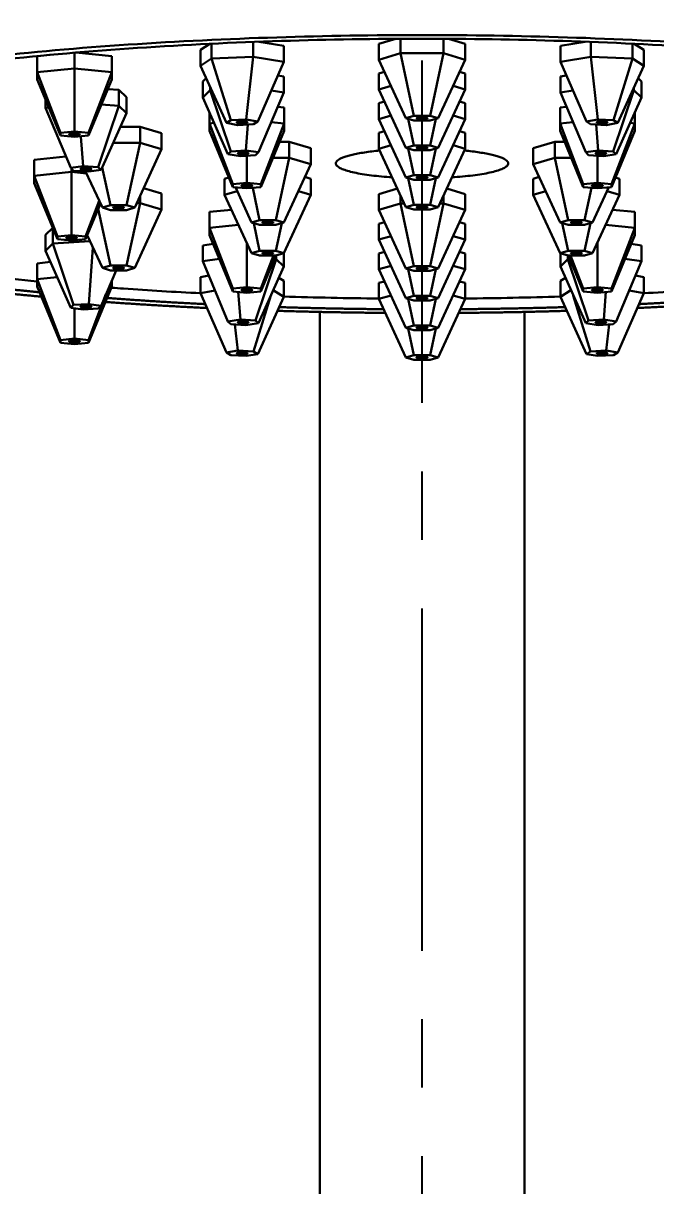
# Model space of a CAD drawing. Header units: millimetres. Extents: x 577 to 7172, y 252 to 2707.
# Drawn here: x 1004.6 to 1063.3, y 1550 to 1657.9 of the extents above; entities that cross this region are included whole.
import ezdxf

# ---------------------------------------------------------------- set-up
doc = ezdxf.new("R2010")
doc.units = ezdxf.units.MM
doc.header["$MEASUREMENT"] = 0
doc.linetypes.add('CENTER', pattern=[50.8, 31.75, -6.35, 6.35, -6.35])
doc.layers.add('외형선(ISO)', color=7, linetype='Continuous', lineweight=30)
doc.layers.add('치수(ISO)', color=7, linetype='Continuous', lineweight=25)
doc.layers.add('중심선(ISO)', color=1, linetype='CENTER', lineweight=25, true_color=0xff0000)
doc.styles.add('굴림', font='')
doc.styles.get('굴림').set_extended_font_data('援대┝')
doc.dimstyles.new('기본값 (ISO)', dxfattribs={"dimscale": 10, "dimtxt": 3, "dimasz": 2.5, "dimexe": 3.175, "dimexo": 0, "dimgap": 0.762, "dimtad": 1, "dimtoh": 1, "dimdec": 0, "dimzin": 1, "dimdsep": 46, "dimtxsty": '굴림', "dimcen": 0.5, "dimazin": 0, "dimtfac": 1, "dimtdec": 4, "dimtix": 1, "dimtmove": 1, "dimatfit": 3, "dimfxl": 1, "dimtolj": 1, "dimtzin": 1, "dimarcsym": 0})

# ---------------------------------------------------------------- blocks, each defined once
blk = doc.blocks.new('*D26')
at = {"layer": 'Defpoints', "color": 0}
for p in [(733.39, 1788.11), (1041.61, 1788.11), (944.61, 503.67)]:
    blk.add_point(p, dxfattribs=at)
at = {"layer": '치수(ISO)', "color": 0, "lineweight": -2}
for p, q in [((1041.61, 1788.11), (701.64, 1788.11)), ((733.39, 528.67), (733.39, 1763.11)), ((944.61, 503.67), (701.64, 503.67))]:
    blk.add_line(p, q, dxfattribs=at)
at = {"layer": '치수(ISO)', "color": 0}
for points in [[(737.56, 1763.11), (729.23, 1763.11), (733.39, 1788.11)], [(729.23, 528.67), (737.56, 528.67), (733.39, 503.67)]]:
    blk.add_solid(points, dxfattribs=at)
at = {"layer": '치수(ISO)', "color": 0, "insert": (710.77, 1145.89), "char_height": 30, "attachment_point": 5, "rotation": 90, "style": '굴림'}
blk.add_mtext('\\A1;1284', dxfattribs=at)

msp = doc.modelspace()

# ---------------------------------------------------------------- linework, layer by layer
at = {"layer": '외형선(ISO)'}
for p, q in [((1039.17, 1656.41), (1037.61, 1655.95)), ((1039.61, 1656.41), (1039.61, 1655.07)), ((1043.61, 1656.41), (1043.61, 1655.07)), ((1045.61, 1655.95), (1044.06, 1656.41)), ((1009.35, 1655.12), (1009.35, 1653.67)), ((1012.81, 1654.81), (1009.48, 1655.14)), ((1021.92, 1655.95), (1021.05, 1655.39)), ((1021.05, 1655.39), (1021.05, 1653.91)), ((1022.08, 1655.96), (1022.08, 1654.58)), ((1025.95, 1656.12), (1025.95, 1654.76)), ((1028.77, 1655.75), (1026.47, 1656.14)), ((1028.77, 1655.75), (1028.77, 1654.27)), ((1037.61, 1655.95), (1037.61, 1654.47)), ((1045.61, 1655.95), (1045.61, 1654.47)), ((1056.76, 1656.14), (1054.45, 1655.75)), ((1054.45, 1655.75), (1054.45, 1654.27)), ((1057.28, 1656.12), (1057.28, 1654.76)), ((1061.15, 1655.96), (1061.15, 1654.58)), ((1062.18, 1655.39), (1061.31, 1655.95)), ((1062.18, 1655.39), (1062.18, 1653.91)), ((1007.11, 1654.93), (1005.88, 1654.81)), ((1005.88, 1654.81), (1005.88, 1653.33)), ((1012.81, 1654.81), (1012.81, 1653.33)), ((1022.08, 1654.58), (1021.05, 1653.91)), ((1025.95, 1654.76), (1022.08, 1654.58)), ((1022.08, 1654.58), (1023.85, 1648.86)), ((1025.95, 1654.76), (1025.3, 1648.92)), ((1028.77, 1654.27), (1025.95, 1654.76)), ((1028.77, 1654.27), (1026.36, 1648.74)), ((1039.61, 1655.07), (1037.61, 1654.47)), ((1037.61, 1654.47), (1040.11, 1649.05)), ((1039.61, 1655.07), (1040.86, 1649.27)), ((1043.61, 1655.07), (1039.61, 1655.07)), ((1043.61, 1655.07), (1042.36, 1649.27)), ((1045.61, 1654.47), (1043.11, 1649.05)), ((1045.61, 1654.47), (1043.61, 1655.07)), ((1057.28, 1654.76), (1054.45, 1654.27)), ((1054.45, 1654.27), (1056.87, 1648.74)), ((1057.28, 1654.76), (1057.93, 1648.92)), ((1061.15, 1654.58), (1057.28, 1654.76)), ((1061.15, 1654.58), (1059.38, 1648.86)), ((1062.18, 1653.91), (1061.15, 1654.58)), ((1009.35, 1653.67), (1005.88, 1653.33)), ((1005.88, 1653.33), (1008.05, 1647.69)), ((1005.88, 1653.33), (1005.88, 1652.64)), ((1009.35, 1653.67), (1009.35, 1647.82)), ((1012.81, 1653.33), (1009.35, 1653.67)), ((1012.81, 1653.33), (1010.65, 1647.69)), ((1012.81, 1652.64), (1012.81, 1653.33)), ((1021.05, 1653.91), (1023.46, 1648.61)), ((1028.77, 1652.93), (1028.22, 1653.01)), ((1028.77, 1652.93), (1028.77, 1651.45)), ((1038.13, 1653.35), (1037.61, 1653.2)), ((1037.61, 1653.2), (1037.61, 1651.72)), ((1045.61, 1653.2), (1045.1, 1653.35)), ((1045.61, 1653.2), (1045.61, 1651.72)), ((1055, 1653.01), (1054.46, 1652.93)), ((1054.46, 1652.93), (1054.46, 1651.45)), ((1062.18, 1653.91), (1059.77, 1648.61)), ((1005.88, 1652.64), (1008.05, 1647.44)), ((1010.65, 1647.44), (1012.81, 1652.64)), ((1021.57, 1652.77), (1021.26, 1652.46)), ((1021.26, 1652.46), (1021.26, 1650.98)), ((1021.95, 1651.93), (1021.95, 1651.66)), ((1038.73, 1652.05), (1037.61, 1651.72)), ((1045.61, 1651.72), (1044.5, 1652.05)), ((1061.28, 1651.93), (1061.28, 1651.66)), ((1061.97, 1652.46), (1061.66, 1652.77)), ((1061.97, 1652.46), (1061.97, 1650.98)), ((1006.66, 1650.78), (1006.66, 1650)), ((1013.48, 1651.69), (1012.44, 1651.75)), ((1013.48, 1651.69), (1013.48, 1650.21)), ((1014.17, 1651.01), (1013.48, 1651.69)), ((1014.17, 1651.01), (1014.17, 1649.53)), ((1021.95, 1651.66), (1021.26, 1650.98)), ((1021.26, 1650.98), (1023.6, 1645.71)), ((1022.07, 1651.67), (1021.95, 1651.66)), ((1021.95, 1651.66), (1023.86, 1645.96)), ((1028.77, 1651.45), (1026.42, 1645.89)), ((1028.77, 1651.45), (1027.62, 1651.62)), ((1037.61, 1651.72), (1040.11, 1646.3)), ((1045.61, 1651.72), (1043.11, 1646.3)), ((1055.61, 1651.62), (1054.46, 1651.45)), ((1054.46, 1651.45), (1056.8, 1645.89)), ((1061.28, 1651.66), (1059.36, 1645.96)), ((1061.97, 1650.98), (1059.62, 1645.71)), ((1061.28, 1651.66), (1061.16, 1651.67)), ((1061.97, 1650.98), (1061.28, 1651.66)), ((1006.96, 1650.05), (1006.66, 1650)), ((1006.66, 1650), (1009.01, 1644.44)), ((1013.48, 1650.21), (1011.56, 1644.52)), ((1013.48, 1650.21), (1011.84, 1650.31)), ((1014.17, 1649.53), (1013.48, 1650.21)), ((1028.2, 1650.1), (1028.81, 1650.04)), ((1028.81, 1650.04), (1028.81, 1648.56)), ((1037.61, 1650.45), (1038.13, 1650.6)), ((1037.61, 1650.45), (1037.61, 1648.97)), ((1045.1, 1650.6), (1045.61, 1650.45)), ((1045.61, 1650.45), (1045.61, 1648.97)), ((1054.42, 1650.04), (1055.03, 1650.1)), ((1054.42, 1650.04), (1054.42, 1648.56)), ((1011.83, 1644.26), (1014.17, 1649.53)), ((1021.88, 1649.58), (1021.88, 1648.56)), ((1021.88, 1648.56), (1022.31, 1648.61)), ((1023.46, 1648.61), (1023.85, 1648.86)), ((1024.52, 1648.42), (1023.46, 1648.61)), ((1023.85, 1648.86), (1025.3, 1648.92)), ((1025.3, 1648.92), (1026.36, 1648.74)), ((1026.36, 1648.74), (1025.97, 1648.49)), ((1027.6, 1648.68), (1028.81, 1648.56)), ((1037.61, 1648.97), (1038.73, 1649.3)), ((1037.61, 1648.97), (1040.11, 1643.55)), ((1040.11, 1649.05), (1040.86, 1649.27)), ((1040.86, 1648.83), (1040.11, 1649.05)), ((1040.33, 1648.99), (1040.86, 1646.53)), ((1040.86, 1649.27), (1042.36, 1649.27)), ((1042.36, 1648.83), (1040.86, 1648.83)), ((1042.36, 1649.27), (1043.11, 1649.05)), ((1043.11, 1649.05), (1042.36, 1648.83)), ((1042.9, 1648.99), (1042.36, 1646.53)), ((1045.61, 1648.97), (1043.11, 1643.55)), ((1044.5, 1649.3), (1045.61, 1648.97)), ((1054.42, 1648.56), (1055.62, 1648.68)), ((1056.87, 1648.74), (1057.93, 1648.92)), ((1057.26, 1648.49), (1056.87, 1648.74)), ((1057.93, 1648.92), (1059.38, 1648.86)), ((1059.77, 1648.61), (1058.71, 1648.42)), ((1059.38, 1648.86), (1059.77, 1648.61)), ((1060.92, 1648.61), (1061.35, 1648.56)), ((1061.35, 1649.58), (1061.35, 1648.56)), ((1008.05, 1647.69), (1009.35, 1647.82)), ((1008.05, 1647.44), (1008.05, 1647.69)), ((1009.35, 1647.82), (1010.65, 1647.69)), ((1010.65, 1647.69), (1010.65, 1647.44)), ((1013.6, 1648.25), (1015.44, 1648.25)), ((1015.44, 1648.25), (1015.44, 1646.77)), ((1015.44, 1648.25), (1017.44, 1647.65)), ((1017.44, 1647.65), (1017.44, 1646.17)), ((1021.88, 1648.56), (1024.05, 1642.93)), ((1021.88, 1647.88), (1021.88, 1648.56)), ((1021.88, 1647.88), (1024.05, 1642.67)), ((1025.97, 1648.49), (1024.52, 1648.42)), ((1025.45, 1648.47), (1025.27, 1646.05)), ((1028.81, 1648.56), (1026.65, 1642.93)), ((1028.81, 1647.88), (1026.65, 1642.67)), ((1028.81, 1648.56), (1028.81, 1647.88)), ((1037.61, 1647.7), (1038.13, 1647.85)), ((1037.61, 1647.7), (1037.61, 1646.22)), ((1045.1, 1647.85), (1045.61, 1647.7)), ((1045.61, 1647.7), (1045.61, 1646.22)), ((1054.42, 1648.56), (1056.58, 1642.93)), ((1054.42, 1647.88), (1054.42, 1648.56)), ((1054.42, 1647.88), (1056.58, 1642.67)), ((1058.71, 1648.42), (1057.26, 1648.49)), ((1057.77, 1648.47), (1057.95, 1646.05)), ((1059.18, 1642.93), (1061.35, 1648.56)), ((1061.35, 1647.88), (1059.18, 1642.67)), ((1061.35, 1648.56), (1061.35, 1647.88)), ((1009.35, 1647.31), (1008.05, 1647.44)), ((1010.65, 1647.44), (1009.35, 1647.31)), ((1009.95, 1647.37), (1010.16, 1644.6)), ((1012.94, 1646.77), (1015.44, 1646.77)), ((1015.44, 1646.77), (1014.19, 1640.98)), ((1015.44, 1646.77), (1017.44, 1646.17)), ((1028.39, 1646.87), (1029.29, 1646.87)), ((1029.29, 1646.87), (1029.29, 1645.39)), ((1029.29, 1646.87), (1031.29, 1646.28)), ((1037.61, 1646.22), (1038.73, 1646.55)), ((1040.11, 1646.3), (1040.86, 1646.53)), ((1040.86, 1646.53), (1042.36, 1646.53)), ((1042.36, 1646.53), (1043.11, 1646.3)), ((1044.5, 1646.55), (1045.61, 1646.22)), ((1051.93, 1646.28), (1053.93, 1646.87)), ((1053.93, 1646.87), (1053.93, 1645.39)), ((1053.93, 1646.87), (1054.84, 1646.87)), ((1005.61, 1645.2), (1008.56, 1645.49)), ((1017.44, 1646.17), (1014.94, 1640.76)), ((1023.6, 1645.71), (1023.86, 1645.96)), ((1024.75, 1645.54), (1023.6, 1645.71)), ((1023.86, 1645.96), (1025.27, 1646.05)), ((1026.16, 1645.63), (1024.75, 1645.54)), ((1025.27, 1646.05), (1026.42, 1645.89)), ((1025.35, 1643.06), (1025.35, 1645.58)), ((1026.42, 1645.89), (1026.16, 1645.63)), ((1027.78, 1645.39), (1029.29, 1645.39)), ((1029.29, 1645.39), (1028.04, 1639.6)), ((1029.29, 1645.39), (1031.29, 1644.8)), ((1031.29, 1646.28), (1031.29, 1644.8)), ((1037.61, 1646.22), (1040.11, 1640.8)), ((1040.86, 1646.08), (1040.11, 1646.3)), ((1040.33, 1646.24), (1040.86, 1643.78)), ((1042.36, 1646.08), (1040.86, 1646.08)), ((1043.11, 1646.3), (1042.36, 1646.08)), ((1042.36, 1643.78), (1042.9, 1646.24)), ((1045.61, 1646.22), (1043.11, 1640.8)), ((1051.93, 1646.28), (1051.93, 1644.8)), ((1051.93, 1644.8), (1053.93, 1645.39)), ((1053.93, 1645.39), (1055.18, 1639.6)), ((1053.93, 1645.39), (1055.45, 1645.39)), ((1056.8, 1645.89), (1057.95, 1646.05)), ((1057.07, 1645.63), (1056.8, 1645.89)), ((1058.47, 1645.54), (1057.07, 1645.63)), ((1057.88, 1645.58), (1057.88, 1643.06)), ((1057.95, 1646.05), (1059.36, 1645.96)), ((1059.62, 1645.71), (1058.47, 1645.54)), ((1059.36, 1645.96), (1059.62, 1645.71)), ((1005.61, 1645.2), (1005.61, 1643.72)), ((1009.01, 1644.44), (1010.16, 1644.6)), ((1009.27, 1644.18), (1009.01, 1644.44)), ((1009.08, 1644.37), (1009.08, 1644.07)), ((1010.16, 1644.6), (1011.56, 1644.52)), ((1011.56, 1644.52), (1011.83, 1644.26)), ((1012.69, 1640.98), (1011.93, 1644.49)), ((1031.29, 1644.8), (1028.79, 1639.38)), ((1051.93, 1644.8), (1054.43, 1639.38)), ((1005.61, 1643.72), (1009.08, 1644.07)), ((1007.78, 1638.09), (1005.61, 1643.72)), ((1005.61, 1643.03), (1005.61, 1643.72)), ((1009.08, 1644.07), (1009.08, 1638.22)), ((1009.08, 1644.07), (1010.47, 1643.93)), ((1010.68, 1644.1), (1009.27, 1644.18)), ((1010.39, 1644.11), (1011.94, 1640.76)), ((1011.83, 1644.26), (1010.68, 1644.1)), ((1023.29, 1643.44), (1023.68, 1643.55)), ((1023.29, 1643.44), (1023.29, 1641.96)), ((1030.74, 1643.6), (1031.29, 1643.44)), ((1031.29, 1643.44), (1031.29, 1641.96)), ((1040.86, 1643.78), (1040.11, 1643.55)), ((1040.11, 1643.55), (1040.86, 1643.33)), ((1040.33, 1643.49), (1040.86, 1641.03)), ((1042.36, 1643.78), (1040.86, 1643.78)), ((1040.86, 1643.33), (1042.36, 1643.33)), ((1043.11, 1643.55), (1042.36, 1643.78)), ((1042.36, 1643.33), (1043.11, 1643.55)), ((1042.36, 1641.03), (1042.9, 1643.49)), ((1051.93, 1643.44), (1052.49, 1643.6)), ((1051.93, 1643.44), (1051.93, 1641.96)), ((1059.55, 1643.55), (1059.93, 1643.44)), ((1059.93, 1643.44), (1059.93, 1641.96)), ((1005.61, 1643.03), (1007.78, 1637.83)), ((1015.77, 1642.56), (1017.44, 1642.06)), ((1023.29, 1641.96), (1024.45, 1642.3)), ((1025.35, 1643.06), (1024.05, 1642.93)), ((1024.05, 1642.93), (1024.05, 1642.67)), ((1024.05, 1642.67), (1025.35, 1642.55)), ((1024.29, 1642.65), (1025.79, 1639.38)), ((1026.65, 1642.93), (1025.35, 1643.06)), ((1025.35, 1642.55), (1026.65, 1642.67)), ((1026.54, 1639.6), (1025.9, 1642.6)), ((1026.65, 1642.67), (1026.65, 1642.93)), ((1030.14, 1642.3), (1031.29, 1641.96)), ((1037.61, 1642.01), (1039.32, 1642.52)), ((1043.91, 1642.52), (1045.61, 1642.01)), ((1051.93, 1641.96), (1053.09, 1642.3)), ((1057.88, 1643.06), (1056.58, 1642.93)), ((1056.58, 1642.93), (1056.58, 1642.67)), ((1056.58, 1642.67), (1057.88, 1642.55)), ((1057.33, 1642.6), (1056.68, 1639.6)), ((1057.43, 1639.38), (1058.94, 1642.65)), ((1059.18, 1642.93), (1057.88, 1643.06)), ((1057.88, 1642.55), (1059.18, 1642.67)), ((1058.78, 1642.3), (1059.93, 1641.96)), ((1059.18, 1642.67), (1059.18, 1642.93)), ((1011.65, 1641.39), (1010.38, 1638.09)), ((1011.76, 1641.15), (1010.38, 1637.83)), ((1015.44, 1641.18), (1014.19, 1635.39)), ((1015.13, 1641.18), (1015.44, 1641.18)), ((1015.44, 1641.84), (1015.44, 1641.18)), ((1015.44, 1641.18), (1017.44, 1640.58)), ((1017.44, 1642.06), (1017.44, 1640.58)), ((1025.79, 1636.54), (1023.29, 1641.96)), ((1031.29, 1641.96), (1028.79, 1636.54)), ((1037.61, 1642.01), (1037.61, 1640.54)), ((1037.61, 1640.54), (1039.61, 1641.13)), ((1039.61, 1641.89), (1039.61, 1641.13)), ((1039.61, 1641.13), (1040.86, 1635.34)), ((1039.61, 1641.13), (1039.96, 1641.13)), ((1043.61, 1641.13), (1042.36, 1635.34)), ((1043.27, 1641.13), (1043.61, 1641.13)), ((1043.61, 1641.89), (1043.61, 1641.13)), ((1043.61, 1641.13), (1045.61, 1640.54)), ((1045.61, 1642.01), (1045.61, 1640.54)), ((1051.93, 1641.96), (1054.43, 1636.54)), ((1059.93, 1641.96), (1057.43, 1636.54)), ((1011.55, 1640.65), (1012.69, 1635.39)), ((1012.69, 1640.98), (1011.94, 1640.76)), ((1011.94, 1640.76), (1012.69, 1640.53)), ((1014.19, 1640.98), (1012.69, 1640.98)), ((1012.69, 1640.53), (1014.19, 1640.53)), ((1014.94, 1640.76), (1014.19, 1640.98)), ((1014.19, 1640.53), (1014.94, 1640.76)), ((1017.44, 1640.58), (1014.94, 1635.16)), ((1021.88, 1640.36), (1023.94, 1640.56)), ((1021.88, 1640.36), (1021.88, 1638.88)), ((1037.61, 1640.54), (1040.11, 1635.12)), ((1040.86, 1641.03), (1040.11, 1640.8)), ((1040.11, 1640.8), (1040.86, 1640.58)), ((1042.36, 1641.03), (1040.86, 1641.03)), ((1040.86, 1640.58), (1042.36, 1640.58)), ((1043.11, 1640.8), (1042.36, 1641.03)), ((1042.36, 1640.58), (1043.11, 1640.8)), ((1045.61, 1640.54), (1043.11, 1635.12)), ((1059.29, 1640.56), (1061.35, 1640.36)), ((1061.35, 1640.36), (1061.35, 1638.88)), ((1021.88, 1638.88), (1024.59, 1639.15)), ((1026.54, 1639.6), (1025.79, 1639.38)), ((1025.79, 1639.38), (1026.54, 1639.16)), ((1025.99, 1639.32), (1026.54, 1636.76)), ((1028.04, 1639.6), (1026.54, 1639.6)), ((1026.54, 1639.16), (1028.04, 1639.16)), ((1028.79, 1639.38), (1028.04, 1639.6)), ((1028.04, 1639.16), (1028.79, 1639.38)), ((1028.6, 1639.32), (1028.04, 1636.76)), ((1037.61, 1639.26), (1038.13, 1639.42)), ((1037.61, 1639.26), (1037.61, 1637.79)), ((1045.1, 1639.42), (1045.61, 1639.26)), ((1045.61, 1639.26), (1045.61, 1637.79)), ((1055.18, 1639.6), (1054.43, 1639.38)), ((1054.43, 1639.38), (1055.18, 1639.16)), ((1054.63, 1639.32), (1055.18, 1636.76)), ((1056.68, 1639.6), (1055.18, 1639.6)), ((1055.18, 1639.16), (1056.68, 1639.16)), ((1057.43, 1639.38), (1056.68, 1639.6)), ((1056.68, 1639.16), (1057.43, 1639.38)), ((1057.24, 1639.32), (1056.68, 1636.76)), ((1058.64, 1639.15), (1061.35, 1638.88)), ((1007.34, 1638.89), (1006.66, 1638.23)), ((1006.66, 1638.23), (1006.66, 1636.75)), ((1007.35, 1638.86), (1007.35, 1637.43)), ((1009.08, 1638.22), (1007.78, 1638.09)), ((1007.78, 1638.09), (1007.78, 1637.83)), ((1007.78, 1637.83), (1009.08, 1637.7)), ((1010.38, 1638.09), (1009.08, 1638.22)), ((1009.08, 1637.7), (1010.38, 1637.83)), ((1010.38, 1637.83), (1010.38, 1638.09)), ((1011.94, 1635.16), (1010.53, 1638.21)), ((1021.88, 1638.88), (1024.05, 1633.25)), ((1021.88, 1638.19), (1021.88, 1638.88)), ((1024.05, 1632.99), (1021.88, 1638.19)), ((1037.61, 1637.79), (1038.73, 1638.12)), ((1044.5, 1638.12), (1045.61, 1637.79)), ((1061.35, 1638.88), (1059.18, 1633.25)), ((1061.35, 1638.19), (1059.18, 1632.99)), ((1061.35, 1638.88), (1061.35, 1638.19)), ((1007.35, 1637.43), (1006.66, 1636.75)), ((1006.66, 1636.75), (1009.01, 1631.48)), ((1010.79, 1637.65), (1007.35, 1637.43)), ((1007.35, 1637.43), (1009.27, 1631.74)), ((1010.68, 1631.82), (1011.07, 1637.05)), ((1022.22, 1637.39), (1021.26, 1637.25)), ((1021.26, 1637.25), (1021.26, 1635.78)), ((1025.35, 1637.51), (1025.35, 1633.38)), ((1026.54, 1636.76), (1025.79, 1636.54)), ((1028.04, 1636.76), (1026.54, 1636.76)), ((1028.79, 1636.54), (1028.04, 1636.76)), ((1037.61, 1637.79), (1040.11, 1632.37)), ((1045.61, 1637.79), (1043.11, 1632.37)), ((1055.18, 1636.76), (1054.43, 1636.54)), ((1056.68, 1636.76), (1055.18, 1636.76)), ((1057.43, 1636.54), (1056.68, 1636.76)), ((1057.88, 1637.51), (1057.88, 1633.38)), ((1061.97, 1637.25), (1061.01, 1637.39)), ((1061.97, 1637.25), (1061.97, 1635.78)), ((1007.12, 1635.72), (1005.88, 1635.59)), ((1022.8, 1636), (1021.26, 1635.78)), ((1021.26, 1635.78), (1023.6, 1630.21)), ((1025.79, 1636.54), (1026.54, 1636.32)), ((1028.08, 1635.98), (1026.16, 1630.29)), ((1026.54, 1636.32), (1028.04, 1636.32)), ((1028.03, 1636.32), (1026.65, 1632.99)), ((1027.82, 1636.32), (1026.65, 1633.25)), ((1028.08, 1635.98), (1027.9, 1635.99)), ((1028.04, 1636.32), (1028.79, 1636.54)), ((1028.08, 1636.33), (1028.08, 1635.98)), ((1028.77, 1635.31), (1028.08, 1635.98)), ((1028.77, 1636.53), (1028.77, 1635.31)), ((1038.13, 1636.67), (1037.61, 1636.51)), ((1037.61, 1636.51), (1037.61, 1635.04)), ((1045.61, 1636.51), (1045.1, 1636.67)), ((1045.61, 1636.51), (1045.61, 1635.04)), ((1054.43, 1636.54), (1055.18, 1636.32)), ((1054.46, 1636.53), (1054.46, 1635.31)), ((1055.15, 1635.98), (1054.46, 1635.31)), ((1055.15, 1636.33), (1055.15, 1635.98)), ((1055.33, 1635.99), (1055.15, 1635.98)), ((1057.07, 1630.29), (1055.15, 1635.98)), ((1055.18, 1636.32), (1056.68, 1636.32)), ((1055.2, 1636.32), (1056.58, 1632.99)), ((1055.4, 1636.32), (1056.58, 1633.25)), ((1056.68, 1636.32), (1057.43, 1636.54)), ((1061.97, 1635.78), (1059.62, 1630.21)), ((1061.97, 1635.78), (1060.43, 1636)), ((1005.88, 1635.59), (1005.88, 1634.12)), ((1013.21, 1634.94), (1011.83, 1631.66)), ((1012.69, 1635.39), (1011.94, 1635.16)), ((1011.94, 1635.16), (1012.69, 1634.94)), ((1014.19, 1635.39), (1012.69, 1635.39)), ((1012.69, 1634.94), (1014.19, 1634.94)), ((1014.94, 1635.16), (1014.19, 1635.39)), ((1014.19, 1634.94), (1014.94, 1635.16)), ((1028.77, 1635.31), (1026.42, 1630.03)), ((1038.73, 1635.37), (1037.61, 1635.04)), ((1037.61, 1635.04), (1040.11, 1629.62)), ((1040.86, 1635.34), (1040.11, 1635.12)), ((1040.11, 1635.12), (1040.86, 1634.9)), ((1040.33, 1635.05), (1040.86, 1632.59)), ((1042.36, 1635.34), (1040.86, 1635.34)), ((1040.86, 1634.9), (1042.36, 1634.9)), ((1043.11, 1635.12), (1042.36, 1635.34)), ((1042.36, 1634.9), (1043.11, 1635.12)), ((1042.9, 1635.05), (1042.36, 1632.59)), ((1045.61, 1635.04), (1043.11, 1629.62)), ((1045.61, 1635.04), (1044.5, 1635.37)), ((1054.46, 1635.31), (1056.8, 1630.03)), ((1007.75, 1634.3), (1005.88, 1634.12)), ((1005.88, 1634.12), (1008.05, 1628.48)), ((1005.88, 1634.12), (1005.88, 1633.43)), ((1012.81, 1633.43), (1012.81, 1633.99)), ((1021.81, 1634.45), (1021.05, 1634.32)), ((1021.05, 1634.32), (1021.05, 1632.84)), ((1028.77, 1633.97), (1028.31, 1634.26)), ((1028.77, 1633.97), (1028.77, 1632.49)), ((1038.13, 1633.92), (1037.61, 1633.77)), ((1037.61, 1633.77), (1037.61, 1632.29)), ((1045.61, 1633.77), (1045.1, 1633.92)), ((1045.61, 1633.77), (1045.61, 1632.29)), ((1054.92, 1634.26), (1054.45, 1633.97)), ((1054.45, 1633.97), (1054.45, 1632.49)), ((1062.18, 1634.32), (1061.41, 1634.45)), ((1062.18, 1634.32), (1062.18, 1632.84)), ((1005.88, 1633.43), (1008.05, 1628.23)), ((1012.81, 1633.43), (1010.65, 1628.23)), ((1012.27, 1632.72), (1010.65, 1628.48)), ((1022.4, 1633.08), (1021.05, 1632.84)), ((1021.05, 1632.84), (1023.46, 1627.31)), ((1025.35, 1633.38), (1024.05, 1633.25)), ((1024.05, 1633.25), (1024.05, 1632.99)), ((1024.05, 1632.99), (1025.35, 1632.86)), ((1024.75, 1630.38), (1024.56, 1632.94)), ((1026.65, 1633.25), (1025.35, 1633.38)), ((1025.35, 1632.86), (1026.65, 1632.99)), ((1027.57, 1632.61), (1025.97, 1627.43)), ((1028.77, 1632.49), (1026.36, 1627.18)), ((1026.65, 1632.99), (1026.65, 1633.25)), ((1028.77, 1632.49), (1027.8, 1633.11)), ((1038.73, 1632.62), (1037.61, 1632.29)), ((1040.86, 1632.59), (1040.11, 1632.37)), ((1042.36, 1632.59), (1040.86, 1632.59)), ((1043.11, 1632.37), (1042.36, 1632.59)), ((1045.61, 1632.29), (1044.5, 1632.62)), ((1055.43, 1633.11), (1054.45, 1632.49)), ((1054.45, 1632.49), (1056.87, 1627.18)), ((1057.26, 1627.43), (1055.65, 1632.61)), ((1057.88, 1633.38), (1056.58, 1633.25)), ((1056.58, 1633.25), (1056.58, 1632.99)), ((1056.58, 1632.99), (1057.88, 1632.86)), ((1059.18, 1633.25), (1057.88, 1633.38)), ((1057.88, 1632.86), (1059.18, 1632.99)), ((1058.67, 1632.94), (1058.47, 1630.38)), ((1059.18, 1632.99), (1059.18, 1633.25)), ((1062.18, 1632.84), (1059.77, 1627.31)), ((1062.18, 1632.84), (1060.83, 1633.08)), ((1009.01, 1631.48), (1009.27, 1631.74)), ((1010.16, 1631.32), (1009.01, 1631.48)), ((1009.27, 1631.74), (1010.68, 1631.82)), ((1009.35, 1628.61), (1009.35, 1631.43)), ((1011.56, 1631.4), (1010.16, 1631.32)), ((1010.68, 1631.82), (1011.83, 1631.66)), ((1011.83, 1631.66), (1011.56, 1631.4)), ((1037.61, 1632.29), (1040.11, 1626.87)), ((1040.11, 1632.37), (1040.86, 1632.15)), ((1040.86, 1629.84), (1040.33, 1632.3)), ((1040.86, 1632.15), (1042.36, 1632.15)), ((1042.36, 1632.15), (1043.11, 1632.37)), ((1042.9, 1632.3), (1042.36, 1629.84)), ((1045.61, 1632.29), (1043.11, 1626.87)), ((1023.6, 1630.21), (1024.75, 1630.38)), ((1024.75, 1630.38), (1026.16, 1630.29)), ((1026.16, 1630.29), (1026.42, 1630.03)), ((1032.11, 1372.61), (1032.11, 1631.09)), ((1051.11, 1423.33), (1051.11, 1631.09)), ((1056.8, 1630.03), (1057.07, 1630.29)), ((1057.07, 1630.29), (1058.47, 1630.38)), ((1058.47, 1630.38), (1059.62, 1630.21)), ((1023.86, 1629.96), (1023.6, 1630.21)), ((1025.27, 1629.87), (1023.86, 1629.96)), ((1024.52, 1627.5), (1024.25, 1629.93)), ((1026.42, 1630.03), (1025.27, 1629.87)), ((1040.11, 1629.62), (1040.86, 1629.84)), ((1040.86, 1629.4), (1040.11, 1629.62)), ((1040.86, 1627.09), (1040.33, 1629.55)), ((1040.86, 1629.84), (1042.36, 1629.84)), ((1042.36, 1629.4), (1040.86, 1629.4)), ((1042.36, 1629.84), (1043.11, 1629.62)), ((1043.11, 1629.62), (1042.36, 1629.4)), ((1042.9, 1629.55), (1042.36, 1627.09)), ((1057.95, 1629.87), (1056.8, 1630.03)), ((1059.36, 1629.96), (1057.95, 1629.87)), ((1058.98, 1629.93), (1058.71, 1627.5)), ((1059.62, 1630.21), (1059.36, 1629.96)), ((1008.05, 1628.48), (1009.35, 1628.61)), ((1008.05, 1628.23), (1008.05, 1628.48)), ((1009.35, 1628.1), (1008.05, 1628.23)), ((1009.35, 1628.61), (1010.65, 1628.48)), ((1010.65, 1628.23), (1009.35, 1628.1)), ((1010.65, 1628.48), (1010.65, 1628.23)), ((1023.46, 1627.31), (1024.52, 1627.5)), ((1023.85, 1627.07), (1023.46, 1627.31)), ((1025.3, 1627), (1023.85, 1627.07)), ((1024.52, 1627.5), (1025.97, 1627.43)), ((1026.36, 1627.18), (1025.3, 1627)), ((1025.97, 1627.43), (1026.36, 1627.18)), ((1040.11, 1626.87), (1040.86, 1627.09)), ((1040.86, 1627.09), (1042.36, 1627.09)), ((1042.36, 1627.09), (1043.11, 1626.87)), ((1056.87, 1627.18), (1057.26, 1627.43)), ((1057.93, 1627), (1056.87, 1627.18)), ((1057.26, 1627.43), (1058.71, 1627.5)), ((1059.38, 1627.07), (1057.93, 1627)), ((1058.71, 1627.5), (1059.77, 1627.31)), ((1059.77, 1627.31), (1059.38, 1627.07)), ((1040.86, 1626.65), (1040.11, 1626.87)), ((1042.36, 1626.65), (1040.86, 1626.65)), ((1043.11, 1626.87), (1042.36, 1626.65))]:
    msp.add_line(p, q, dxfattribs=at)
for points, weights, knots in [([(1106.37, 1637.37), (1116.61, 1640.38), (1116.61, 1643.87), (1116.61, 1656.76), (1041.61, 1656.76), (966.61, 1656.76), (966.61, 1643.87), (966.61, 1640.38), (976.86, 1637.37)], [0.867744777004, 0.899141551585, 1, 0.707106781187, 1, 0.707106781187, 1, 0.899141551585, 0.867744777004], [5.742278, 5.742278, 5.742278, 6.283185, 6.283185, 7.853982, 7.853982, 9.424778, 9.424778, 9.965685, 9.965685, 9.965685]), ([(1107.75, 1638.56), (1114.61, 1641.09), (1114.61, 1643.87), (1114.61, 1656.42), (1041.61, 1656.42), (968.61, 1656.42), (968.61, 1643.87), (968.61, 1641.09), (975.48, 1638.56)], [0.879980880868, 0.915764453483, 1, 0.707106781187, 1, 0.707106781187, 1, 0.915764453483, 0.879980880868], [5.831427, 5.831427, 5.831427, 6.283185, 6.283185, 7.853982, 7.853982, 9.424778, 9.424778, 9.876536, 9.876536, 9.876536]), ([(1025.41, 1648.67), (1025.41, 1648.76), (1024.91, 1648.76), (1024.41, 1648.76), (1024.41, 1648.67), (1024.41, 1648.59), (1024.91, 1648.59), (1025.41, 1648.59), (1025.41, 1648.67)], [1, 0.707106781187, 1, 0.707106781187, 1, 0.707106781187, 1, 0.707106781187, 1], [0, 0, 0, 1.570796, 1.570796, 3.141593, 3.141593, 4.712389, 4.712389, 6.283185, 6.283185, 6.283185]), ([(1042.11, 1649.05), (1042.11, 1649.14), (1041.61, 1649.14), (1041.11, 1649.14), (1041.11, 1649.05), (1041.11, 1648.97), (1041.61, 1648.97), (1042.11, 1648.97), (1042.11, 1649.05)], [1, 0.707106781187, 1, 0.707106781187, 1, 0.707106781187, 1, 0.707106781187, 1], [0, 0, 0, 1.570796, 1.570796, 3.141593, 3.141593, 4.712389, 4.712389, 6.283185, 6.283185, 6.283185]), ([(1058.82, 1648.67), (1058.82, 1648.76), (1058.32, 1648.76), (1057.82, 1648.76), (1057.82, 1648.67), (1057.82, 1648.59), (1058.32, 1648.59), (1058.82, 1648.59), (1058.82, 1648.67)], [1, 0.707106781187, 1, 0.707106781187, 1, 0.707106781187, 1, 0.707106781187, 1], [0, 0, 0, 1.570796, 1.570796, 3.141593, 3.141593, 4.712389, 4.712389, 6.283185, 6.283185, 6.283185]), ([(1009.85, 1647.57), (1009.85, 1647.65), (1009.35, 1647.65), (1008.85, 1647.65), (1008.85, 1647.57), (1008.85, 1647.48), (1009.35, 1647.48), (1009.85, 1647.48), (1009.85, 1647.57)], [1, 0.707106781187, 1, 0.707106781187, 1, 0.707106781187, 1, 0.707106781187, 1], [0, 0, 0, 1.570796, 1.570796, 3.141593, 3.141593, 4.712389, 4.712389, 6.283185, 6.283185, 6.283185]), ([(1025.51, 1645.8), (1025.51, 1645.88), (1025.01, 1645.88), (1024.51, 1645.88), (1024.51, 1645.8), (1024.51, 1645.71), (1025.01, 1645.71), (1025.51, 1645.71), (1025.51, 1645.8)], [1, 0.707106781187, 1, 0.707106781187, 1, 0.707106781187, 1, 0.707106781187, 1], [0, 0, 0, 1.570796, 1.570796, 3.141593, 3.141593, 4.712389, 4.712389, 6.283185, 6.283185, 6.283185]), ([(1037.69, 1646.05), (1033.61, 1645.66), (1033.61, 1644.86), (1033.61, 1643.9), (1038.84, 1643.57)], [0.869635076776, 0.805023931344, 1, 0.776145371241, 0.894469335895], [5.237522, 5.237522, 5.237522, 6.283185, 6.283185, 7.483725, 7.483725, 7.483725]), ([(1037.69, 1646.05), (1033.61, 1645.66), (1033.61, 1644.86), (1033.61, 1643.9), (1038.84, 1643.57)], [0.869635076776, 0.805023931344, 1, 0.776145371241, 0.894469335895], [5.237522, 5.237522, 5.237522, 6.283185, 6.283185, 7.483725, 7.483725, 7.483725]), ([(1042.11, 1646.3), (1042.11, 1646.39), (1041.61, 1646.39), (1041.11, 1646.39), (1041.11, 1646.3), (1041.11, 1646.22), (1041.61, 1646.22), (1042.11, 1646.22), (1042.11, 1646.3)], [1, 0.707106781187, 1, 0.707106781187, 1, 0.707106781187, 1, 0.707106781187, 1], [0, 0, 0, 1.570796, 1.570796, 3.141593, 3.141593, 4.712389, 4.712389, 6.283185, 6.283185, 6.283185]), ([(1044.39, 1643.57), (1049.61, 1643.9), (1049.61, 1644.86), (1049.61, 1645.66), (1045.54, 1646.05)], [0.894469335895, 0.776145371241, 1, 0.805023931344, 0.869635076776], [5.082645, 5.082645, 5.082645, 6.283185, 6.283185, 7.328849, 7.328849, 7.328849]), ([(1044.39, 1643.57), (1049.61, 1643.9), (1049.61, 1644.86), (1049.61, 1645.66), (1045.54, 1646.05)], [0.894469335895, 0.776145371241, 1, 0.805023931344, 0.869635076776], [5.082645, 5.082645, 5.082645, 6.283185, 6.283185, 7.328849, 7.328849, 7.328849]), ([(1058.71, 1645.8), (1058.71, 1645.88), (1058.21, 1645.88), (1057.71, 1645.88), (1057.71, 1645.8), (1057.71, 1645.71), (1058.21, 1645.71), (1058.71, 1645.71), (1058.71, 1645.8)], [1, 0.707106781187, 1, 0.707106781187, 1, 0.707106781187, 1, 0.707106781187, 1], [0, 0, 0, 1.570796, 1.570796, 3.141593, 3.141593, 4.712389, 4.712389, 6.283185, 6.283185, 6.283185]), ([(1010.92, 1644.35), (1010.92, 1644.44), (1010.42, 1644.44), (1009.92, 1644.44), (1009.92, 1644.35), (1009.92, 1644.26), (1010.42, 1644.26), (1010.92, 1644.26), (1010.92, 1644.35)], [1, 0.707106781187, 1, 0.707106781187, 1, 0.707106781187, 1, 0.707106781187, 1], [0, 0, 0, 1.570796, 1.570796, 3.141593, 3.141593, 4.712389, 4.712389, 6.283185, 6.283185, 6.283185]), ([(1041.11, 1643.55), (1041.11, 1643.47), (1041.61, 1643.47), (1042.11, 1643.47), (1042.11, 1643.55), (1042.11, 1643.64), (1041.61, 1643.64), (1041.11, 1643.64), (1041.11, 1643.55)], [1, 0.707106781187, 1, 0.707106781187, 1, 0.707106781187, 1, 0.707106781187, 1], [0, 0, 0, 1.570796, 1.570796, 3.141593, 3.141593, 4.712389, 4.712389, 6.283185, 6.283185, 6.283185]), ([(1024.85, 1642.8), (1024.85, 1642.72), (1025.35, 1642.72), (1025.85, 1642.72), (1025.85, 1642.8), (1025.85, 1642.89), (1025.35, 1642.89), (1024.85, 1642.89), (1024.85, 1642.8)], [1, 0.707106781187, 1, 0.707106781187, 1, 0.707106781187, 1, 0.707106781187, 1], [0, 0, 0, 1.570796, 1.570796, 3.141593, 3.141593, 4.712389, 4.712389, 6.283185, 6.283185, 6.283185]), ([(1057.38, 1642.8), (1057.38, 1642.72), (1057.88, 1642.72), (1058.38, 1642.72), (1058.38, 1642.8), (1058.38, 1642.89), (1057.88, 1642.89), (1057.38, 1642.89), (1057.38, 1642.8)], [1, 0.707106781187, 1, 0.707106781187, 1, 0.707106781187, 1, 0.707106781187, 1], [0, 0, 0, 1.570796, 1.570796, 3.141593, 3.141593, 4.712389, 4.712389, 6.283185, 6.283185, 6.283185]), ([(1012.94, 1640.76), (1012.94, 1640.67), (1013.44, 1640.67), (1013.94, 1640.67), (1013.94, 1640.76), (1013.94, 1640.84), (1013.44, 1640.84), (1012.94, 1640.84), (1012.94, 1640.76)], [1, 0.707106781187, 1, 0.707106781187, 1, 0.707106781187, 1, 0.707106781187, 1], [0, 0, 0, 1.570796, 1.570796, 3.141593, 3.141593, 4.712389, 4.712389, 6.283185, 6.283185, 6.283185]), ([(1041.11, 1640.8), (1041.11, 1640.72), (1041.61, 1640.72), (1042.11, 1640.72), (1042.11, 1640.8), (1042.11, 1640.89), (1041.61, 1640.89), (1041.11, 1640.89), (1041.11, 1640.8)], [1, 0.707106781187, 1, 0.707106781187, 1, 0.707106781187, 1, 0.707106781187, 1], [0, 0, 0, 1.570796, 1.570796, 3.141593, 3.141593, 4.712389, 4.712389, 6.283185, 6.283185, 6.283185]), ([(1026.79, 1639.38), (1026.79, 1639.3), (1027.29, 1639.3), (1027.79, 1639.3), (1027.79, 1639.38), (1027.79, 1639.47), (1027.29, 1639.47), (1026.79, 1639.47), (1026.79, 1639.38)], [1, 0.707106781187, 1, 0.707106781187, 1, 0.707106781187, 1, 0.707106781187, 1], [0, 0, 0, 1.570796, 1.570796, 3.141593, 3.141593, 4.712389, 4.712389, 6.283185, 6.283185, 6.283185]), ([(1055.43, 1639.38), (1055.43, 1639.3), (1055.93, 1639.3), (1056.43, 1639.3), (1056.43, 1639.38), (1056.43, 1639.47), (1055.93, 1639.47), (1055.43, 1639.47), (1055.43, 1639.38)], [1, 0.707106781187, 1, 0.707106781187, 1, 0.707106781187, 1, 0.707106781187, 1], [0, 0, 0, 1.570796, 1.570796, 3.141593, 3.141593, 4.712389, 4.712389, 6.283185, 6.283185, 6.283185]), ([(1008.58, 1637.96), (1008.58, 1637.87), (1009.08, 1637.87), (1009.58, 1637.87), (1009.58, 1637.96), (1009.58, 1638.05), (1009.08, 1638.05), (1008.58, 1638.05), (1008.58, 1637.96)], [1, 0.707106781187, 1, 0.707106781187, 1, 0.707106781187, 1, 0.707106781187, 1], [0, 0, 0, 1.570796, 1.570796, 3.141593, 3.141593, 4.712389, 4.712389, 6.283185, 6.283185, 6.283185]), ([(1026.79, 1636.54), (1026.79, 1636.45), (1027.29, 1636.45), (1027.79, 1636.45), (1027.79, 1636.54), (1027.79, 1636.63), (1027.29, 1636.63), (1026.79, 1636.63), (1026.79, 1636.54)], [1, 0.707106781187, 1, 0.707106781187, 1, 0.707106781187, 1, 0.707106781187, 1], [0, 0, 0, 1.570796, 1.570796, 3.141593, 3.141593, 4.712389, 4.712389, 6.283185, 6.283185, 6.283185]), ([(1055.43, 1636.54), (1055.43, 1636.45), (1055.93, 1636.45), (1056.43, 1636.45), (1056.43, 1636.54), (1056.43, 1636.63), (1055.93, 1636.63), (1055.43, 1636.63), (1055.43, 1636.54)], [1, 0.707106781187, 1, 0.707106781187, 1, 0.707106781187, 1, 0.707106781187, 1], [0, 0, 0, 1.570796, 1.570796, 3.141593, 3.141593, 4.712389, 4.712389, 6.283185, 6.283185, 6.283185]), ([(1012.94, 1635.16), (1012.94, 1635.08), (1013.44, 1635.08), (1013.94, 1635.08), (1013.94, 1635.16), (1013.94, 1635.25), (1013.44, 1635.25), (1012.94, 1635.25), (1012.94, 1635.16)], [1, 0.707106781187, 1, 0.707106781187, 1, 0.707106781187, 1, 0.707106781187, 1], [0, 0, 0, 1.570796, 1.570796, 3.141593, 3.141593, 4.712389, 4.712389, 6.283185, 6.283185, 6.283185]), ([(1041.11, 1635.12), (1041.11, 1635.03), (1041.61, 1635.03), (1042.11, 1635.03), (1042.11, 1635.12), (1042.11, 1635.2), (1041.61, 1635.2), (1041.11, 1635.2), (1041.11, 1635.12)], [1, 0.707106781187, 1, 0.707106781187, 1, 0.707106781187, 1, 0.707106781187, 1], [0, 0, 0, 1.570796, 1.570796, 3.141593, 3.141593, 4.712389, 4.712389, 6.283185, 6.283185, 6.283185]), ([(1024.85, 1633.12), (1024.85, 1633.03), (1025.35, 1633.03), (1025.85, 1633.03), (1025.85, 1633.12), (1025.85, 1633.2), (1025.35, 1633.2), (1024.85, 1633.2), (1024.85, 1633.12)], [1, 0.707106781187, 1, 0.707106781187, 1, 0.707106781187, 1, 0.707106781187, 1], [0, 0, 0, 1.570796, 1.570796, 3.141593, 3.141593, 4.712389, 4.712389, 6.283185, 6.283185, 6.283185]), ([(1041.11, 1632.37), (1041.11, 1632.28), (1041.61, 1632.28), (1042.11, 1632.28), (1042.11, 1632.37), (1042.11, 1632.45), (1041.61, 1632.45), (1041.11, 1632.45), (1041.11, 1632.37)], [1, 0.707106781187, 1, 0.707106781187, 1, 0.707106781187, 1, 0.707106781187, 1], [0, 0, 0, 1.570796, 1.570796, 3.141593, 3.141593, 4.712389, 4.712389, 6.283185, 6.283185, 6.283185]), ([(1057.38, 1633.12), (1057.38, 1633.03), (1057.88, 1633.03), (1058.38, 1633.03), (1058.38, 1633.12), (1058.38, 1633.2), (1057.88, 1633.2), (1057.38, 1633.2), (1057.38, 1633.12)], [1, 0.707106781187, 1, 0.707106781187, 1, 0.707106781187, 1, 0.707106781187, 1], [0, 0, 0, 1.570796, 1.570796, 3.141593, 3.141593, 4.712389, 4.712389, 6.283185, 6.283185, 6.283185]), ([(1010.92, 1631.57), (1010.92, 1631.66), (1010.42, 1631.66), (1009.92, 1631.66), (1009.92, 1631.57), (1009.92, 1631.48), (1010.42, 1631.48), (1010.92, 1631.48), (1010.92, 1631.57)], [1, 0.707106781187, 1, 0.707106781187, 1, 0.707106781187, 1, 0.707106781187, 1], [0, 0, 0, 1.570796, 1.570796, 3.141593, 3.141593, 4.712389, 4.712389, 6.283185, 6.283185, 6.283185]), ([(1025.51, 1630.12), (1025.51, 1630.21), (1025.01, 1630.21), (1024.51, 1630.21), (1024.51, 1630.12), (1024.51, 1630.04), (1025.01, 1630.04), (1025.51, 1630.04), (1025.51, 1630.12)], [1, 0.707106781187, 1, 0.707106781187, 1, 0.707106781187, 1, 0.707106781187, 1], [0, 0, 0, 1.570796, 1.570796, 3.141593, 3.141593, 4.712389, 4.712389, 6.283185, 6.283185, 6.283185]), ([(1042.11, 1629.62), (1042.11, 1629.71), (1041.61, 1629.71), (1041.11, 1629.71), (1041.11, 1629.62), (1041.11, 1629.53), (1041.61, 1629.53), (1042.11, 1629.53), (1042.11, 1629.62)], [1, 0.707106781187, 1, 0.707106781187, 1, 0.707106781187, 1, 0.707106781187, 1], [0, 0, 0, 1.570796, 1.570796, 3.141593, 3.141593, 4.712389, 4.712389, 6.283185, 6.283185, 6.283185]), ([(1058.71, 1630.12), (1058.71, 1630.21), (1058.21, 1630.21), (1057.71, 1630.21), (1057.71, 1630.12), (1057.71, 1630.04), (1058.21, 1630.04), (1058.71, 1630.04), (1058.71, 1630.12)], [1, 0.707106781187, 1, 0.707106781187, 1, 0.707106781187, 1, 0.707106781187, 1], [0, 0, 0, 1.570796, 1.570796, 3.141593, 3.141593, 4.712389, 4.712389, 6.283185, 6.283185, 6.283185]), ([(1009.85, 1628.36), (1009.85, 1628.44), (1009.35, 1628.44), (1008.85, 1628.44), (1008.85, 1628.36), (1008.85, 1628.27), (1009.35, 1628.27), (1009.85, 1628.27), (1009.85, 1628.36)], [1, 0.707106781187, 1, 0.707106781187, 1, 0.707106781187, 1, 0.707106781187, 1], [0, 0, 0, 1.570796, 1.570796, 3.141593, 3.141593, 4.712389, 4.712389, 6.283185, 6.283185, 6.283185]), ([(1025.41, 1627.25), (1025.41, 1627.33), (1024.91, 1627.33), (1024.41, 1627.33), (1024.41, 1627.25), (1024.41, 1627.16), (1024.91, 1627.16), (1025.41, 1627.16), (1025.41, 1627.25)], [1, 0.707106781187, 1, 0.707106781187, 1, 0.707106781187, 1, 0.707106781187, 1], [0, 0, 0, 1.570796, 1.570796, 3.141593, 3.141593, 4.712389, 4.712389, 6.283185, 6.283185, 6.283185]), ([(1058.82, 1627.25), (1058.82, 1627.33), (1058.32, 1627.33), (1057.82, 1627.33), (1057.82, 1627.25), (1057.82, 1627.16), (1058.32, 1627.16), (1058.82, 1627.16), (1058.82, 1627.25)], [1, 0.707106781187, 1, 0.707106781187, 1, 0.707106781187, 1, 0.707106781187, 1], [0, 0, 0, 1.570796, 1.570796, 3.141593, 3.141593, 4.712389, 4.712389, 6.283185, 6.283185, 6.283185]), ([(1042.11, 1626.87), (1042.11, 1626.96), (1041.61, 1626.96), (1041.11, 1626.96), (1041.11, 1626.87), (1041.11, 1626.78), (1041.61, 1626.78), (1042.11, 1626.78), (1042.11, 1626.87)], [1, 0.707106781187, 1, 0.707106781187, 1, 0.707106781187, 1, 0.707106781187, 1], [0, 0, 0, 1.570796, 1.570796, 3.141593, 3.141593, 4.712389, 4.712389, 6.283185, 6.283185, 6.283185])]:
    msp.add_rational_spline(points, weights, degree=2, knots=knots, dxfattribs=at)
for points, weights in [([(999.97, 1633.57), (1002.94, 1633.21), (1006.1, 1632.91)], [0.86038138023, 0.864206374196, 0.870174104111]), ([(998.79, 1633.29), (1002.39, 1632.86), (1006.27, 1632.5)], [0.860320746274, 0.864832112251, 0.872350919236]), ([(1012.22, 1632.01), (1016.83, 1631.68), (1021.66, 1631.45)], [0.885583263956, 0.897190648868, 0.913004462665]), ([(1012.37, 1632.38), (1016.83, 1632.04), (1021.5, 1631.81)], [0.883985699181, 0.89524137314, 0.910660063384]), ([(1028.34, 1631.53), (1033.16, 1631.38), (1038.05, 1631.34)], [0.935971199562, 0.955904256877, 0.980658199129]), ([(1045.18, 1631.34), (1050.07, 1631.38), (1054.89, 1631.53)], [0.980658199129, 0.955904256877, 0.935971199562]), ([(1061.57, 1631.45), (1066.4, 1631.68), (1071.01, 1632.01)], [0.913004462666, 0.897190648868, 0.885583263956]), ([(1061.73, 1631.81), (1066.4, 1632.04), (1070.86, 1632.38)], [0.910660063385, 0.89524137314, 0.883985699182]), ([(1028.18, 1631.19), (1033.16, 1631.03), (1038.21, 1631)], [0.936789232932, 0.956936525129, 0.981960483093]), ([(1045.02, 1631), (1050.07, 1631.03), (1055.04, 1631.19)], [0.981960483093, 0.956936525129, 0.936789232932])]:
    msp.add_rational_spline(points, weights, degree=2, dxfattribs=at)
for points in [[(1005.88, 1633.92), (1004.34, 1634.06), (1002.83, 1634.22), (1001.36, 1634.39)], [(1037.61, 1632.33), (1034.65, 1632.36), (1031.69, 1632.42), (1028.77, 1632.51)], [(1054.45, 1632.51), (1051.53, 1632.42), (1048.58, 1632.36), (1045.61, 1632.33)]]:
    msp.add_open_spline(points, degree=3, dxfattribs=at)
for points, knots in [([(1021.06, 1632.82), (1018.64, 1632.94), (1016.25, 1633.08), (1013.53, 1633.28), (1013.15, 1633.3), (1012.77, 1633.33)], [13.5882758, 13.5882758, 13.5882758, 13.5882758, 14.3478998, 14.3478998, 14.4715615, 14.4715615, 14.4715615, 14.4715615]), ([(1070.46, 1633.33), (1070.08, 1633.3), (1069.7, 1633.28), (1066.98, 1633.08), (1064.59, 1632.94), (1062.17, 1632.82)], [8.5223712, 8.5223712, 8.5223712, 8.5223712, 8.6460329, 8.6460329, 9.4056569, 9.4056569, 9.4056569, 9.4056569])]:
    msp.add_open_spline(points, degree=3, knots=knots, dxfattribs=at)
at = {"layer": '중심선(ISO)'}
msp.add_line((1041.61, 1165.44), (1041.61, 1744.6), dxfattribs=at)

# ---------------------------------------------------------------- dimensions: what is measured, and where the dimension line sits
at = {"layer": '치수(ISO)'}
dim = msp.add_linear_dim(base=(733.39, 1788.11), p1=(944.61, 503.67), p2=(1041.61, 1788.11), angle=90, dimstyle='기본값 (ISO)', dxfattribs=at)
dim.commit()
dim.dimension.update_dxf_attribs({"geometry": '*D26', "text_midpoint": (710.77, 1145.89)})

doc.saveas('drawing.dxf')
